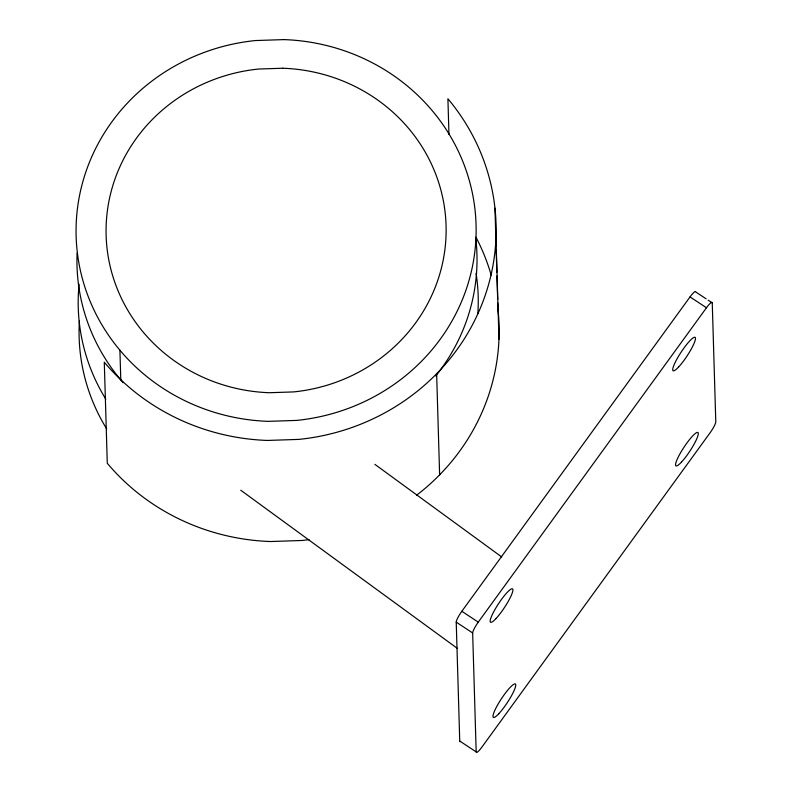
<?xml version="1.0" encoding="UTF-8"?>
<svg xmlns="http://www.w3.org/2000/svg" width="792" height="792" viewBox="0 0 792 792"><rect width="100%" height="100%" fill="white"/><g stroke="black" fill="none" stroke-linecap="round" stroke-linejoin="round"><path stroke-width="1.19" d="M708.147 300.168L712.255 302.881L715.79 421.809A9.999 1.762 -56.6 0 1 710.177 432.64L481.972 747.014A9.999 1.762 -56.6 0 1 476.18 751.895L459.746 741.045L456.222 622.126A9.999 1.762 -56.6 0 1 461.835 611.285L690.04 296.911A9.999 1.762 -56.6 0 1 695.831 292.03L706.098 298.812M476.18 751.895L472.656 632.976A9.999 1.762 -56.6 0 1 478.269 622.136L706.464 307.771A9.999 1.762 -56.6 0 1 712.255 302.881M690.04 296.911L706.464 307.771M461.835 611.285L478.269 622.136M456.222 622.126L472.656 632.976M374.893 464.36L501.633 556.895M240.738 490.218L457.281 648.331M495.97 238.125L498.97 339.214M494.96 208.167L496.099 246.381M496.208 250.084L496.861 272.27M496.97 275.972L497.663 299.396M497.782 303.088L497.96 309.256A220.047 210.098 -1.7 0 1 416.572 495.257M448.965 134.511L447.906 98.762A220.047 210.098 -1.7 0 1 479.101 311.018A220.047 210.098 -1.7 0 1 298.861 439.392L267.488 440.441A220.047 210.098 -1.7 0 1 104.287 362.201L107.286 463.28A220.047 210.098 -1.7 0 0 270.488 541.53L301.861 540.481A220.047 210.098 -1.7 0 0 309.048 539.639M436.63 373.755L439.629 474.844M119.909 350.222L120.79 379.952M106.712 428.918A200.049 191.001 -1.7 0 1 79.388 321.067M475.923 237.115A220.047 210.098 -1.7 0 1 491.208 275.121M476.091 273.329A200.049 191.001 -1.7 0 1 477.843 313.513M105.831 399.178A200.049 191.001 -1.7 0 1 79.081 284.239M475.675 237.58A200.049 191.001 -1.7 0 1 435.768 375.962M123.136 382.704A200.049 191.001 -1.7 0 1 77.091 253.262M460.558 741.48A9.999 1.762 -56.6 0 1 459.746 741.045M283.932 39.6L255.4 40.55A200.049 191.001 -1.7 0 0 76.161 237.164A200.049 191.001 -1.7 0 0 268.27 421.354L296.792 420.403A200.049 191.001 -1.7 0 0 476.032 223.799A200.049 191.001 -1.7 0 0 283.932 39.6M282.754 68.231L258.509 69.043A170.042 162.35 -1.7 0 0 106.148 236.155A170.042 162.35 -1.7 0 0 269.438 392.723L293.693 391.911A170.042 162.35 -1.7 0 0 446.045 224.799A170.042 162.35 -1.7 0 0 282.754 68.231M681.496 462.073A20.008 3.534 -56.6 0 0 698.316 433.412A20.008 3.534 -56.6 0 0 680.922 452.143A20.008 3.534 -56.6 0 0 681.496 462.073M495.98 618.582A20.008 3.534 -56.6 0 0 512.939 589.852A20.008 3.534 -56.6 0 0 495.673 608.276A20.008 3.534 -56.6 0 0 495.98 618.582M498.802 713.721A20.008 3.534 -56.6 0 0 515.76 684.991A20.008 3.534 -56.6 0 0 498.495 703.415A20.008 3.534 -56.6 0 0 498.802 713.721M678.536 367.082A20.008 3.534 -56.6 0 0 695.495 338.352A20.008 3.534 -56.6 0 0 678.229 356.776A20.008 3.534 -56.6 0 0 678.536 367.082"/></g></svg>
